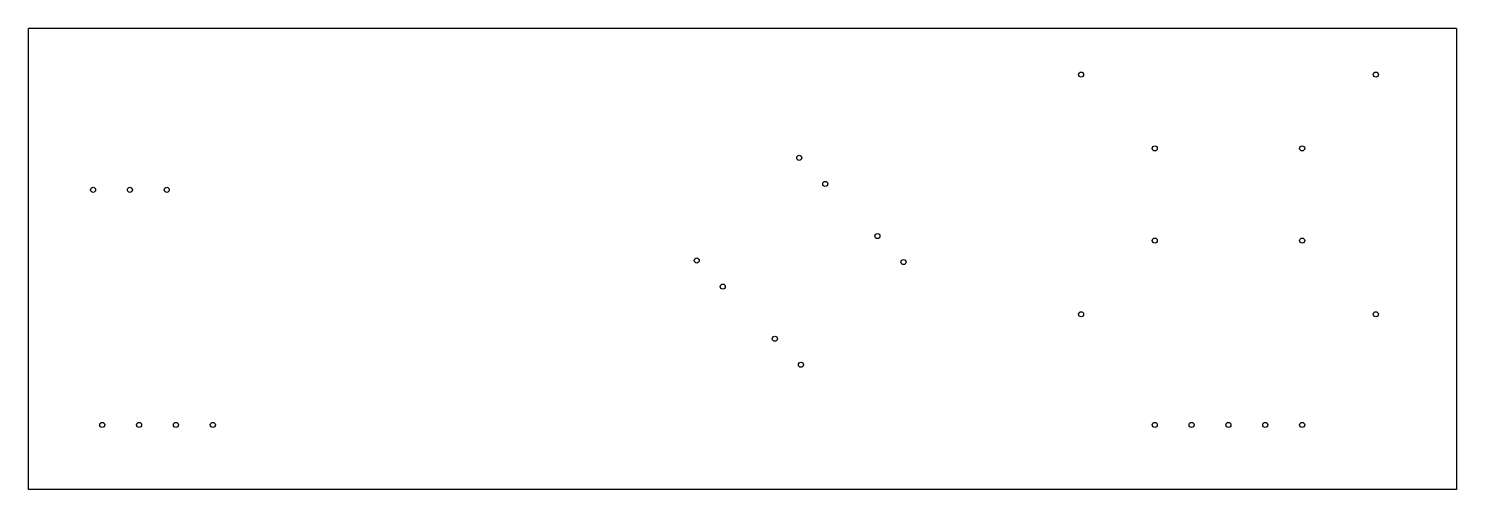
# Model space of a CAD drawing. Header units: millimetres. Extents: x 73 to 171.4, y -146 to -114.3.
import ezdxf

# ---------------------------------------------------------------- set-up
doc = ezdxf.new("R2010")
doc.units = ezdxf.units.MM
doc.layers.add('Edge.Cuts', color=250, linetype='CONTINUOUS', true_color=0xffffff)

msp = doc.modelspace()

# ---------------------------------------------------------------- linework, layer by layer
at = {"layer": 'Edge.Cuts', "linetype": 'CONTINUOUS'}
for p, q in [((73.025, -146.05), (73.025, -114.3)), ((171.45, -114.3), (73.025, -114.3)), ((171.45, -114.3), (171.45, -146.05)), ((171.45, -146.05), (73.025, -146.05))]:
    msp.add_line(p, q, dxfattribs=at)
at = {"layer": 'Edge.Cuts'}
for centre in [(145.57375, -117.475), (165.89375, -117.475), (126.149681, -123.206114), (150.65375, -122.555), (160.81375, -122.555), (127.945733, -125.002165), (77.47, -125.4075), (80.01, -125.4075), (82.55, -125.4075), (131.537835, -128.594267), (150.65375, -128.905), (160.81375, -128.905), (119.078614, -130.277181), (133.333886, -130.390319), (120.874665, -132.073233), (145.57375, -133.985), (165.89375, -133.985), (124.466767, -135.665335), (126.262819, -137.461386), (78.105, -141.605), (80.645, -141.605), (83.185, -141.605), (85.725, -141.605), (150.65375, -141.605), (153.19375, -141.605), (155.73375, -141.605), (158.27375, -141.605), (160.81375, -141.605)]:
    msp.add_circle(centre, 0.175, dxfattribs=at)

doc.saveas('drawing.dxf')
